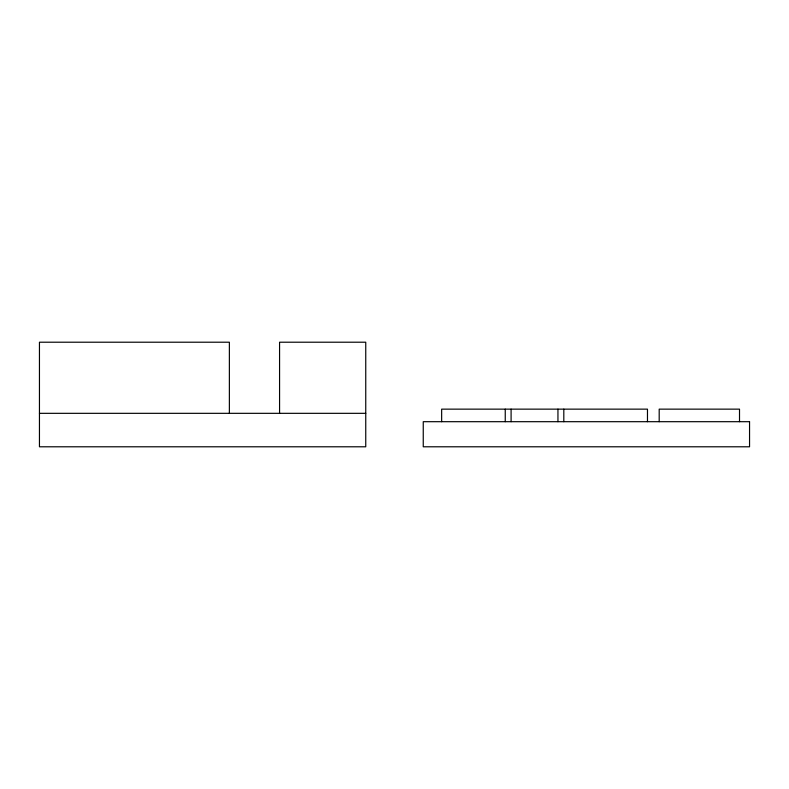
<?xml version="1.0" encoding="UTF-8"?>
<svg xmlns="http://www.w3.org/2000/svg" width="789" height="789" viewBox="0 0 789 789"><rect width="100%" height="100%" fill="white"/><g stroke="black" fill="none" stroke-linecap="round" stroke-linejoin="round"><path stroke-width="1.18" d="M39.45 413.328L365.751 413.328M739.51 421.691L739.51 409.146L659.19 409.146L659.19 421.691M647.473 421.691L647.473 409.146L441.653 409.146L441.653 421.691M563.81 409.146L563.81 421.691M557.951 409.146L557.951 421.691M511.094 409.146L511.094 421.691M505.246 409.146L505.246 421.691M279.572 413.328L279.572 342.209L365.751 342.209L365.751 446.791L39.45 446.791L39.45 342.209L229.372 342.209L229.372 413.328M749.55 421.691L423.249 421.691L423.249 446.791L749.55 446.791L749.55 421.691"/></g></svg>
